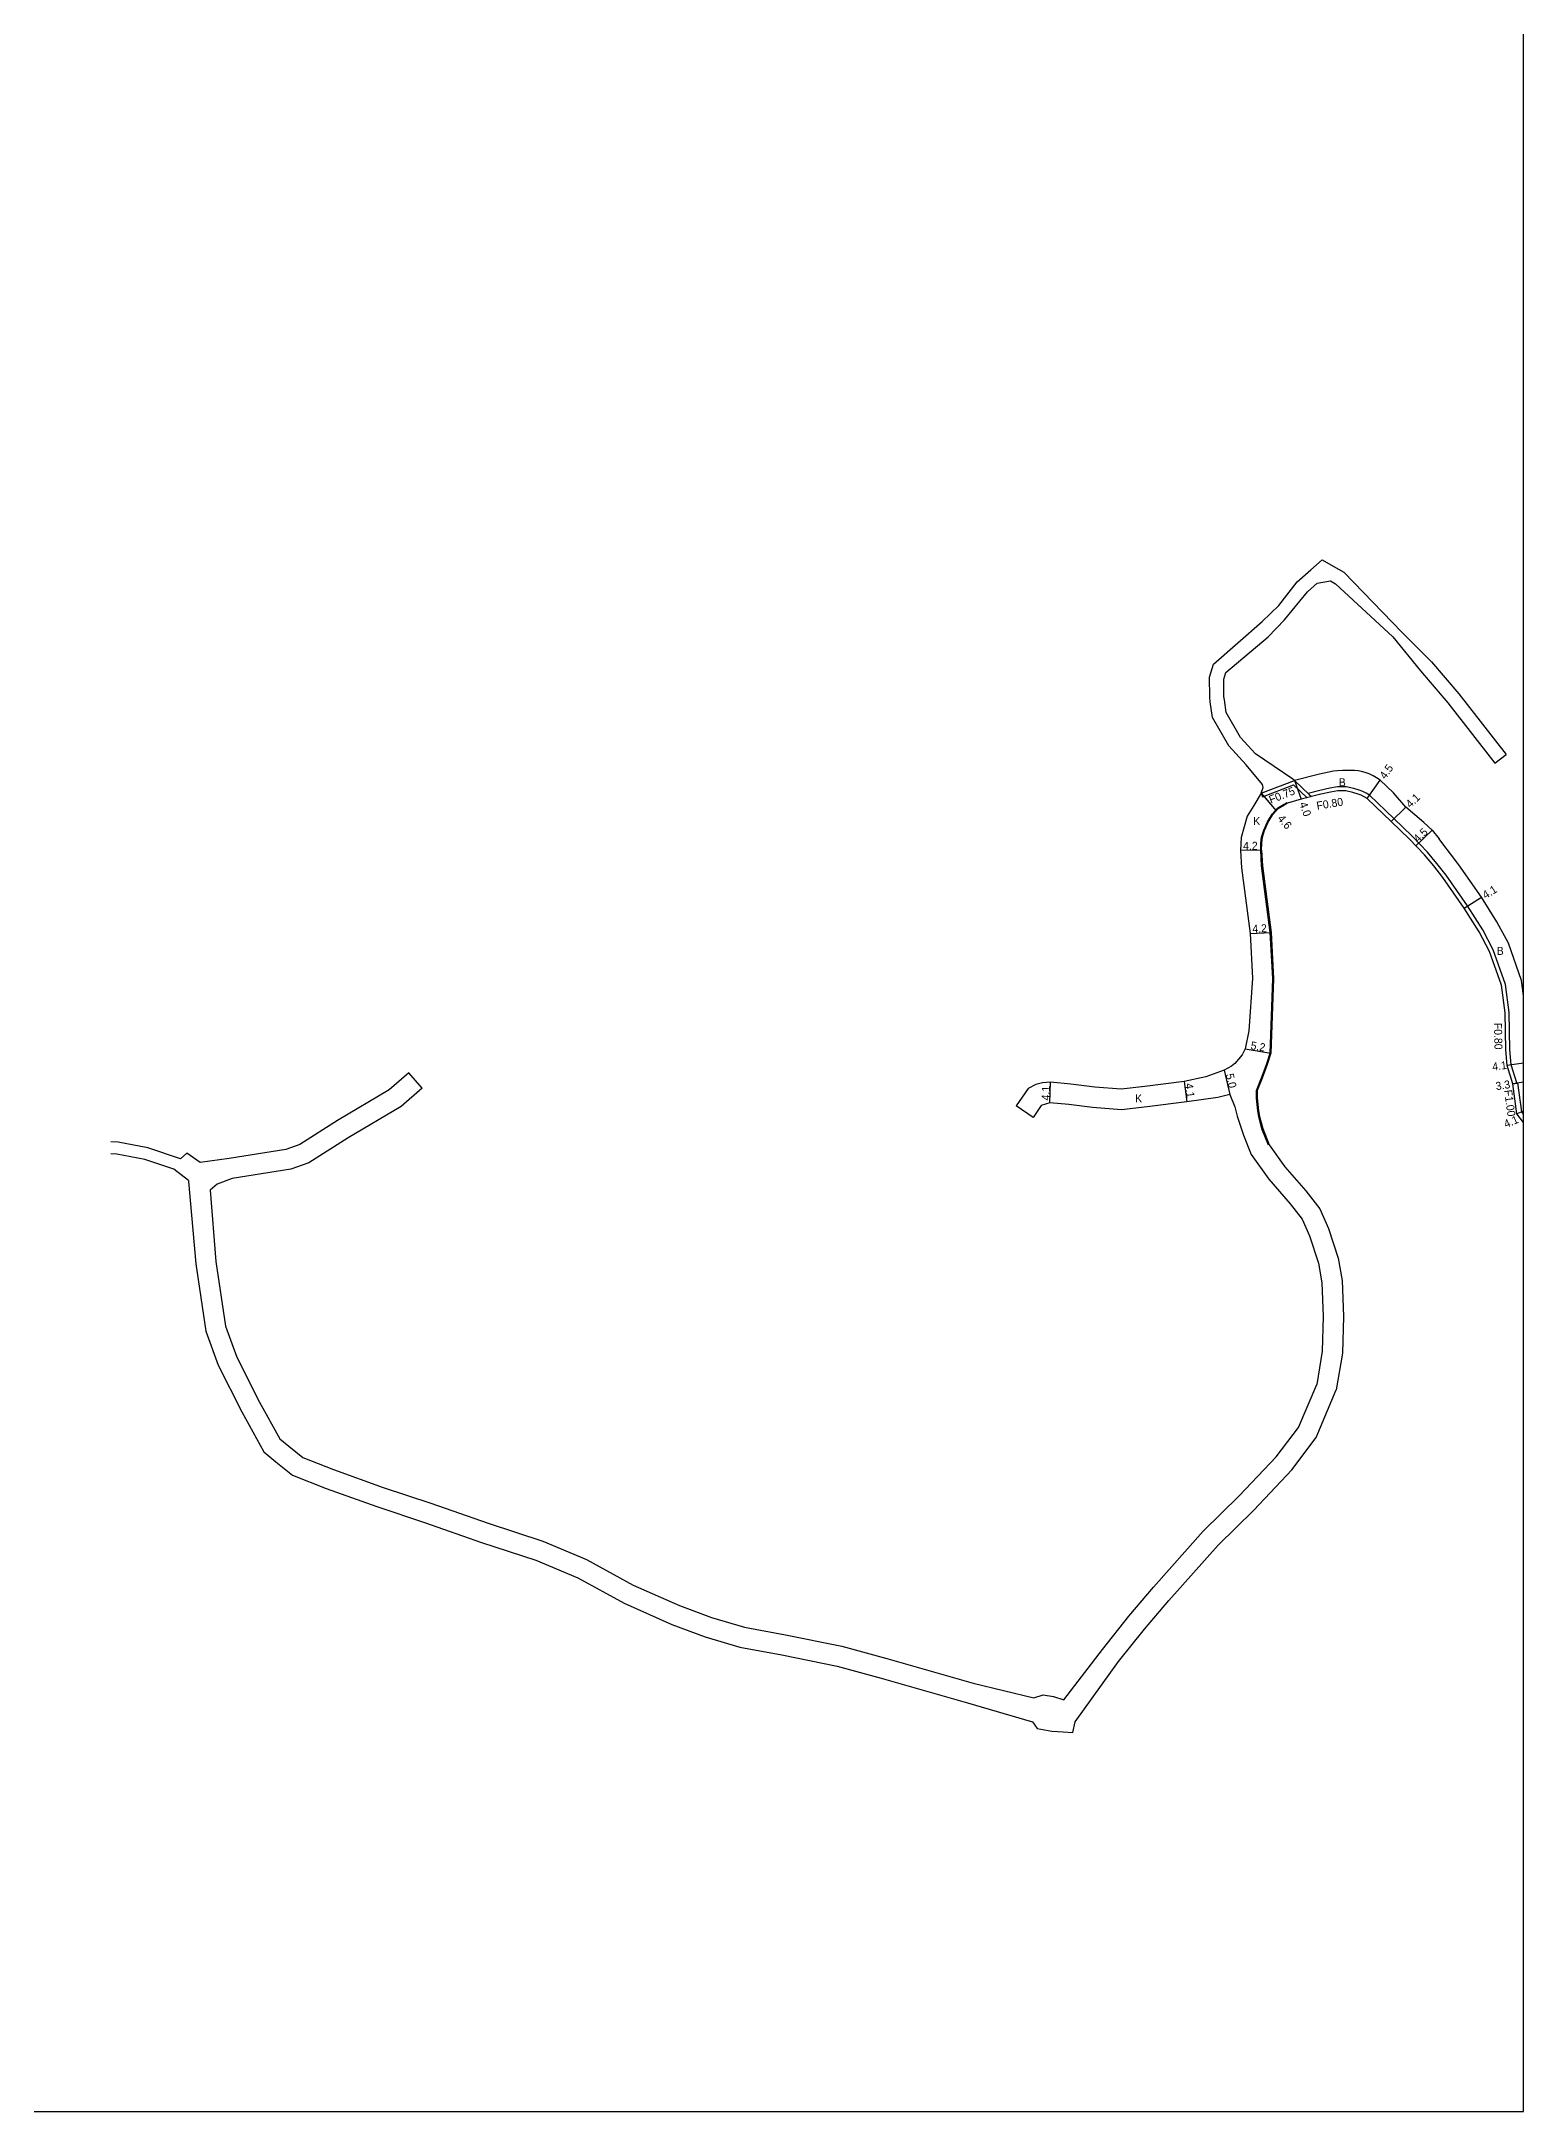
# Model space of a CAD drawing. Header units: metres. Extents: x -20000 to -16000, y -93000 to -90000.
# Drawn here: x -16296.3 to -16000, y -93000 to -92586.1 of the extents above; entities that cross this region are included whole.
import ezdxf

# ---------------------------------------------------------------- set-up
doc = ezdxf.new("R2010")
doc.units = ezdxf.units.M
doc.header["$LTSCALE"] = 2.5
for name, color, linetype in [('側溝・桝', 7, 'Continuous'), ('図郭', 7, 'Continuous'), ('幅員', 7, 'Continuous'), ('歩道・分離帯・安全施設', 7, 'Continuous'), ('舗装', 7, 'Continuous'), ('道路', 7, 'Continuous')]:
    doc.layers.add(name, color=color, linetype=linetype)
doc.styles.get("Standard").update_dxf_attribs({"font": ''})
doc.styles.get('Standard').set_extended_font_data('@MS PGothic')

msp = doc.modelspace()

# ---------------------------------------------------------------- linework, layer by layer
at = {"layer": '側溝・桝', "flags": 128}
for points in [[(-16052.45, -92736.45), (-16045.82, -92733.86)], [(-16052.45, -92736.45), (-16052.17, -92737.15), (-16045.99, -92734.74)], [(-16045.99, -92734.74), (-16043.24, -92737.32)], [(-16045.82, -92733.86), (-16042.86, -92736.66), (-16042.38, -92737.11)], [(-16032.84, -92735.83), (-16033.92, -92735.49), (-16035.47, -92735.16), (-16037.17, -92735.15), (-16038.75, -92735.43), (-16040.72, -92735.87), (-16043.07, -92736.46)], [(-16025.91, -92741.49), (-16030.78, -92736.85), (-16031.47, -92736.43), (-16032.15, -92736.1), (-16032.84, -92735.83)], [(-16015.5, -92752.82), (-16017.32, -92750.47), (-16019.19, -92748.19), (-16022.26, -92745.02), (-16025.91, -92741.49)], [(-16001.33, -92794.38), (-16001.34, -92794.32), (-16002.51, -92790.7), (-16002.74, -92787.68), (-16002.88, -92780.27), (-16003.64, -92774.64), (-16006.06, -92767.76), (-16008.18, -92763.76), (-16011.2, -92758.95), (-16015.5, -92752.82)], [(-16002.13, -92794.5), (-16001.33, -92794.38), (-16001.14, -92794.35)], [(-16000, -92800.62), (-16000.36, -92800.14), (-16001.14, -92794.35)]]:
    msp.add_lwpolyline(points, dxfattribs=at)
at = {"layer": '図郭'}
msp.add_lwpolyline([(-16800, -93000), (-16000, -93000), (-16000, -92400), (-16800, -92400)], close=True, dxfattribs=at)
at = {"layer": '幅員', "flags": 128}
for points in [[(-16045.82, -92733.86), (-16044.48, -92737.63)], [(-16031.27, -92737.49), (-16028.66, -92733.82)], [(-16052.45, -92736.45), (-16049.46, -92739.95)], [(-16026.48, -92742.06), (-16023.52, -92739.22)], [(-16052.36, -92747.82), (-16056.56, -92747.87)], [(-16011.87, -92759.39), (-16008.4, -92757.2)], [(-16054.67, -92764.49), (-16050.48, -92764.26)], [(-16055.65, -92787.52), (-16050.53, -92788.41)], [(-16067.84, -92794.06), (-16067.33, -92798.13)], [(-16059.84, -92791.82), (-16058.74, -92796.69)], [(-16000, -92790.43), (-16003.3, -92790.86)], [(-16094.71, -92798.32), (-16094.55, -92794.22)], [(-16000, -92794.19), (-16002.13, -92794.5)], [(-16000, -92799.97), (-16001.32, -92800.54)]]:
    msp.add_lwpolyline(points, dxfattribs=at)
at = {"layer": '幅員'}
msp.add_lwpolyline([(-16021.53, -92746.92), (-16018.3, -92743.79)], dxfattribs=at)
at = {"layer": '歩道・分離帯・安全施設', "flags": 128}
for points in [[(-16052.51, -92747.83), (-16052.49, -92746.4), (-16052.36, -92745.2), (-16051.95, -92743.81), (-16051.18, -92742.12), (-16050.27, -92740.6), (-16049.14, -92739.38), (-16047.99, -92738.66), (-16047.25, -92738.31)], [(-16051, -92806.76), (-16052.3, -92803.52), (-16052.91, -92801.11), (-16053.12, -92799.9), (-16053.42, -92797.37)]]:
    msp.add_lwpolyline(points, dxfattribs=at)
at = {"layer": '歩道・分離帯・安全施設'}
msp.add_lwpolyline([(-16053.42, -92797.37), (-16053.38, -92795.83), (-16052.38, -92793.33), (-16051.37, -92790.64), (-16050.68, -92788.38), (-16050.53, -92784.73), (-16050.13, -92773.44), (-16050.63, -92764.27), (-16052.36, -92750.98), (-16052.51, -92747.83)], dxfattribs=at)
at = {"layer": '舗装', "flags": 128}
for points in [[(-16052.45, -92736.45), (-16045.82, -92733.86)], [(-16052.45, -92736.45), (-16051.94, -92737.04), (-16049.46, -92739.95)]]:
    msp.add_lwpolyline(points, dxfattribs=at)
at = {"layer": '道路', "flags": 128}
for points in [[(-16052.45, -92736.45), (-16052.04, -92735.26), (-16052.17, -92734.72), (-16055.47, -92730.75), (-16058.9, -92726.98), (-16062.18, -92721.26), (-16062.64, -92718.14), (-16062.74, -92717.24), (-16062.77, -92713.2), (-16061.98, -92710.64), (-16052.26, -92702.07), (-16048.91, -92698.87), (-16045.28, -92694.17), (-16042.53, -92691.77), (-16040.25, -92689.78), (-16038.07, -92691.03), (-16035.92, -92692.24), (-16024.28, -92704.31), (-16018.44, -92710.14), (-16012.95, -92716.53), (-16003.51, -92728.7)], [(-16045.82, -92733.86), (-16046.1, -92733.6), (-16053.6, -92728.58), (-16056.58, -92725.29), (-16059.44, -92720.31), (-16059.81, -92717.78), (-16059.89, -92717.07), (-16059.92, -92713.62), (-16059.5, -92712.28), (-16051.04, -92705.16), (-16047.76, -92701.75), (-16043.22, -92696.15), (-16041.26, -92694.44), (-16038.59, -92694), (-16037.6, -92694.55), (-16026.11, -92705.17), (-16020.63, -92711.96), (-16015.15, -92718.33), (-16005.76, -92730.45)], [(-16023.52, -92739.22), (-16026.01, -92736.37), (-16028.66, -92733.82), (-16029.37, -92733.35), (-16030.1, -92732.93), (-16030.87, -92732.57), (-16031.66, -92732.27), (-16031.69, -92732.26), (-16032.38, -92732.08), (-16033.08, -92731.96), (-16033.8, -92731.89), (-16034.46, -92731.86), (-16035.4, -92731.87), (-16036.18, -92731.9), (-16037.17, -92731.96), (-16037.98, -92732.04), (-16040.82, -92732.63), (-16045.82, -92733.86)], [(-16005.76, -92730.45), (-16003.51, -92728.7)], [(-16033.1, -92736.59), (-16034.13, -92736.26), (-16035.56, -92735.96), (-16037.1, -92735.95), (-16038.6, -92736.21), (-16040.53, -92736.65), (-16044.48, -92737.63), (-16047.18, -92738.44)], [(-16052.45, -92736.45), (-16053.94, -92738.89), (-16055.23, -92741.01), (-16056.45, -92745.28), (-16056.56, -92747.87), (-16056.4, -92751.35), (-16054.67, -92764.49), (-16054.19, -92773.43), (-16054.95, -92783.94), (-16055.65, -92787.52)], [(-16052.36, -92747.82), (-16052.34, -92746.41), (-16052.21, -92745.23), (-16051.81, -92743.86), (-16051.05, -92742.19), (-16050.15, -92740.69), (-16049.04, -92739.5), (-16047.91, -92738.8), (-16047.18, -92738.44)], [(-16026.48, -92742.06), (-16031.27, -92737.49), (-16031.85, -92737.13), (-16032.47, -92736.83), (-16033.1, -92736.59)], [(-16016.14, -92753.29), (-16017.95, -92750.97), (-16019.79, -92748.72), (-16022.82, -92745.59), (-16026.48, -92742.06)], [(-16052.36, -92747.82), (-16052.21, -92750.96), (-16050.48, -92764.26), (-16049.98, -92773.44), (-16050.38, -92784.74), (-16050.53, -92788.41), (-16051.23, -92790.69), (-16052.24, -92793.37)], [(-16000, -92776.93), (-16000.41, -92773.87), (-16003.03, -92766.44), (-16005.32, -92762.11), (-16008.4, -92757.2), (-16012.92, -92750.75)], [(-16000, -92802.28), (-16001.32, -92800.54), (-16002.13, -92794.5), (-16003.3, -92790.86), (-16003.54, -92787.72), (-16003.68, -92780.33), (-16004.42, -92774.83), (-16006.8, -92768.09), (-16008.87, -92764.16), (-16011.87, -92759.39), (-16016.14, -92753.29)], [(-16055.65, -92787.52), (-16056.28, -92788.76), (-16057.74, -92790.44), (-16058.37, -92790.97), (-16059.84, -92791.82), (-16063.52, -92793.1), (-16067.84, -92794.06), (-16075.73, -92795.04), (-16080.47, -92795.58), (-16085.73, -92795.18), (-16090.47, -92794.57), (-16094.55, -92794.22)], [(-16222.83, -92792.32), (-16226.75, -92795.73), (-16237.06, -92801.88), (-16244.62, -92806.66), (-16247.43, -92807.67), (-16258.76, -92809.45), (-16264.52, -92810.29)], [(-16220.17, -92795.38), (-16222.83, -92792.32)], [(-16052.24, -92793.37), (-16053.23, -92795.85)], [(-16220.17, -92795.38), (-16224.36, -92799.03), (-16234.93, -92805.34), (-16242.83, -92810.33), (-16246.42, -92811.62), (-16258.15, -92813.47), (-16261.11, -92814.62), (-16262.51, -92815.82), (-16261.39, -92830.02), (-16259.46, -92842.95), (-16257.23, -92849.15), (-16252.65, -92858.2), (-16248.62, -92865.47), (-16246.83, -92866.97), (-16244, -92869.22), (-16237.92, -92871.66), (-16227.94, -92875.2), (-16218.41, -92878.37), (-16206.97, -92882.36), (-16196.05, -92885.97), (-16187.3, -92889.64), (-16178, -92894.73), (-16168.72, -92898.83), (-16162.32, -92901.23), (-16155.74, -92903.18), (-16147.53, -92904.7), (-16136.29, -92906.97), (-16127.31, -92909.41), (-16110.04, -92914.35), (-16097.87, -92917.3), (-16096.05, -92916.65), (-16094, -92916.99), (-16091.88, -92917.68), (-16084.2, -92907.6), (-16078.93, -92900.94), (-16073.97, -92895.17), (-16064.02, -92883.97), (-16056.84, -92876.89), (-16049.43, -92869.08), (-16045, -92863.22), (-16041.36, -92854.66)], [(-16094.55, -92794.22), (-16096.19, -92794.32), (-16097.47, -92794.66), (-16099, -92795.44), (-16101.4, -92798.93)], [(-16058.74, -92796.69), (-16061.14, -92797.24), (-16067.33, -92798.13), (-16075.24, -92799.11), (-16080.39, -92799.7), (-16086.15, -92799.26), (-16090.91, -92798.64), (-16094.71, -92798.32)], [(-16058.74, -92796.69), (-16057.71, -92799.12), (-16057.23, -92800.98), (-16055.97, -92804.82), (-16054.43, -92808.66)], [(-16053.23, -92795.85), (-16053.27, -92797.36)], [(-16053.27, -92797.36), (-16052.97, -92799.9), (-16052.76, -92801.09), (-16052.15, -92803.48), (-16050.86, -92806.71)], [(-16098.03, -92801.26), (-16101.4, -92798.93)], [(-16094.71, -92798.32), (-16096.4, -92798.89), (-16098.03, -92801.26)], [(-16264.52, -92810.29), (-16267.22, -92808.39), (-16268.48, -92809.53), (-16274.98, -92807.32), (-16280.9, -92806.17), (-16282.37, -92806.13)], [(-16266.87, -92813.87), (-16269.8, -92811.58), (-16275.59, -92809.66), (-16281.17, -92808.58), (-16282.37, -92808.54)], [(-16054.43, -92808.66), (-16050.91, -92813.62), (-16046.66, -92818.52), (-16044.26, -92821.6), (-16042.81, -92824.9), (-16041.01, -92830.35), (-16040.3, -92834.3), (-16040.05, -92841.06), (-16040.26, -92847.99), (-16041.36, -92854.66)], [(-16050.86, -92806.71), (-16047.73, -92811.12), (-16043.53, -92815.95), (-16040.76, -92819.52), (-16039.03, -92823.45), (-16037.09, -92829.36), (-16036.27, -92833.86), (-16036.01, -92841.05), (-16036.23, -92848.38), (-16037.44, -92855.71)], [(-16266.87, -92813.87), (-16266.89, -92814.03), (-16265.42, -92830.51), (-16263.42, -92843.95), (-16260.97, -92850.76), (-16256.24, -92860.1), (-16251.81, -92868.1), (-16249.4, -92870.12), (-16246.07, -92872.77), (-16239.36, -92875.46), (-16229.25, -92879.05), (-16219.72, -92882.21), (-16208.28, -92886.21), (-16197.47, -92889.78), (-16189.06, -92893.31), (-16179.8, -92898.38), (-16170.25, -92902.6), (-16163.61, -92905.08), (-16156.69, -92907.14), (-16148.3, -92908.69), (-16137.23, -92910.93), (-16128.4, -92913.32), (-16111.18, -92918.26), (-16098.19, -92922.1), (-16097.26, -92923.43), (-16094.3, -92923.97), (-16092.04, -92924.09), (-16090.07, -92924.21), (-16089.66, -92922.1), (-16080.95, -92910.05), (-16075.8, -92903.52), (-16070.91, -92897.85), (-16061.07, -92886.77), (-16053.94, -92879.74), (-16046.33, -92871.71), (-16041.45, -92865.26), (-16037.44, -92855.71)]]:
    msp.add_lwpolyline(points, dxfattribs=at)
at = {"layer": '道路'}
for points in [[(-16019.92, -92742.31), (-16023.52, -92739.22)], [(-16019.92, -92742.31), (-16018.3, -92743.79), (-16016.9, -92745.55)], [(-16012.92, -92750.75), (-16014.62, -92748.55), (-16016.16, -92746.54), (-16016.9, -92745.55)]]:
    msp.add_lwpolyline(points, dxfattribs=at)

# ---------------------------------------------------------------- texts
at = {"layer": '側溝・桝'}
for s, rotation, p in [('F0.75', 21.3239, (-16050.52, -92738.54)), ('F0.80', 9.4608, (-16041.25, -92739.75)), ('F0.80', 271.0805, (-16005.92, -92782.34)), ('F1.00', 277.602, (-16003.9, -92795.83))]:
    msp.add_text(s, height=1.6, rotation=rotation, dxfattribs=at).set_placement(p)
at = {"layer": '幅員'}
for s, rotation, p in [('4.5', 54.5595, (-16027.63, -92733.76)), ('4.0', 289.5752, (-16044.86, -92738.5)), ('4.1', 43.8078, (-16022.64, -92739.48)), ('4.6', 310.4594, (-16049.3, -92741.58)), ('4.5', 44, (-16021.09, -92746.39)), ('4.2', 0.5648, (-16056.06, -92747.76)), ('4.1', 32.1947, (-16007.59, -92757.64)), ('4.2', 3.1718, (-16054.18, -92764.36)), ('5.2', 350.1866, (-16054.65, -92787.59)), ('4.1', 7.4534, (-16006.16, -92791.91)), ('5.0', 282.755, (-16059.55, -92792.67)), ('3.3', 8.414, (-16005.47, -92795.8)), ('4.1', 87.7626, (-16094.79, -92797.87)), ('4.1', 277.1095, (-16067.68, -92794.49)), ('4.1', 23.2731, (-16003.53, -92803.4))]:
    msp.add_text(s, height=1.6, rotation=rotation, dxfattribs=at).set_placement(p)
at = {"layer": '舗装'}
for s, p in [('B', (-16036.94, -92735.04)), ('K', (-16054.04, -92742.79)), ('B', (-16005.37, -92768.75)), ('K', (-16077.65, -92798.23))]:
    msp.add_text(s, height=1.6, dxfattribs=at).set_placement(p)

doc.saveas('drawing.dxf')
